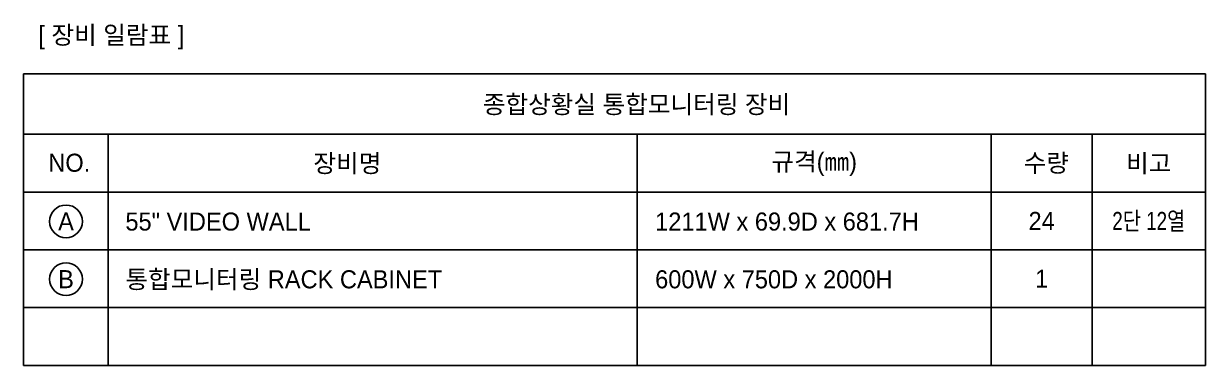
# Model space of a CAD drawing. Header units: millimetres. Extents: x 14417 to 125410, y 885 to 33253.
# Drawn here: x 32867 to 42692, y 30413 to 33253 of the extents above; entities that cross this region are included whole.
import ezdxf
from ezdxf.enums import TextEntityAlignment as Align

# ---------------------------------------------------------------- set-up
doc = ezdxf.new("R2010")
doc.units = ezdxf.units.MM
doc.header["$LTSCALE"] = 300
for name, color, linetype in [('-----29 Cable Schedule', 1, 'Continuous'), ('-----29 Indicator', 1, 'Continuous'), ('-----30 Text', 2, 'Continuous')]:
    doc.layers.add(name, color=color, linetype=linetype)
doc.styles.add('ELEC', font='')
doc.styles.get('ELEC').set_extended_font_data('Dotum')

msp = doc.modelspace()

# ---------------------------------------------------------------- linework, layer by layer
at = {"layer": '-----29 Cable Schedule'}
for p, q in [((42692.165, 32333.749), (32866.716, 32333.749)), ((33569.961, 30413.265), (33569.961, 32333.749)), ((37967.828, 30413.265), (37967.828, 32333.749)), ((40911.84, 30413.265), (40911.84, 32333.749)), ((41750.143, 30413.265), (41750.143, 32333.749)), ((32866.716, 31853.628), (42692.165, 31853.628)), ((32866.716, 31373.507), (42692.165, 31373.507)), ((32866.716, 30893.386), (42692.165, 30893.386))]:
    msp.add_line(p, q, dxfattribs=at)
at = {"layer": '-----29 Cable Schedule', "elevation": 0}
msp.add_lwpolyline([(32866.716, 30413.265), (42692.165, 30413.265), (42692.165, 32835.828), (32866.716, 32835.828)], close=True, dxfattribs=at)
at = {"layer": '-----29 Indicator'}
for centre in [(33219.059, 31609.7), (33219.059, 31129.579)]:
    msp.add_circle(centre, 136.087, dxfattribs=at)

# ---------------------------------------------------------------- texts
at = {"layer": '-----30 Text', "style": 'ELEC'}
for s, p in [('[ 장비 일람표 ]', (33595.585, 33146.029)), ('종합상황실 통합모니터링 장비 ', (37989.979, 32584.789)), ('NO.', (33246.176, 32097.356)), ('장비명', (35558.356, 32093.689)), ('규격(㎜)', (39439.834, 32093.689)), ('수량', (41369.816, 32097.356)), ('비고', (42221.154, 32093.689))]:
    msp.add_text(s, height=150, dxfattribs=at).set_placement(p, align=Align.MIDDLE)
for s, p in [('A', (33219.059, 31609.7)), ('24', (41330.992, 31613.568)), ('B', (33219.059, 31129.579)), ('1', (41330.992, 31133.447))]:
    msp.add_text(s, height=150, dxfattribs=at).set_placement(p, align=Align.MIDDLE_CENTER)
for s, p in [('55" VIDEO WALL', (33712.74, 31533.547)), ('1211W x 69.9D x 681.7H', (38117.319, 31533.547)), ('통합모니터링 RACK CABINET', (33712.74, 31053.426)), ('600W x 750D x 2000H', (38117.319, 31053.426))]:
    msp.add_text(s, height=150, dxfattribs=at).set_placement(p)
at = {"layer": '-----30 Text', "style": 'ELEC', "width": 0.8}
msp.add_text('2단 12열', height=150, dxfattribs=at).set_placement((42221.154, 31613.568), align=Align.MIDDLE_CENTER)

doc.saveas('drawing.dxf')
